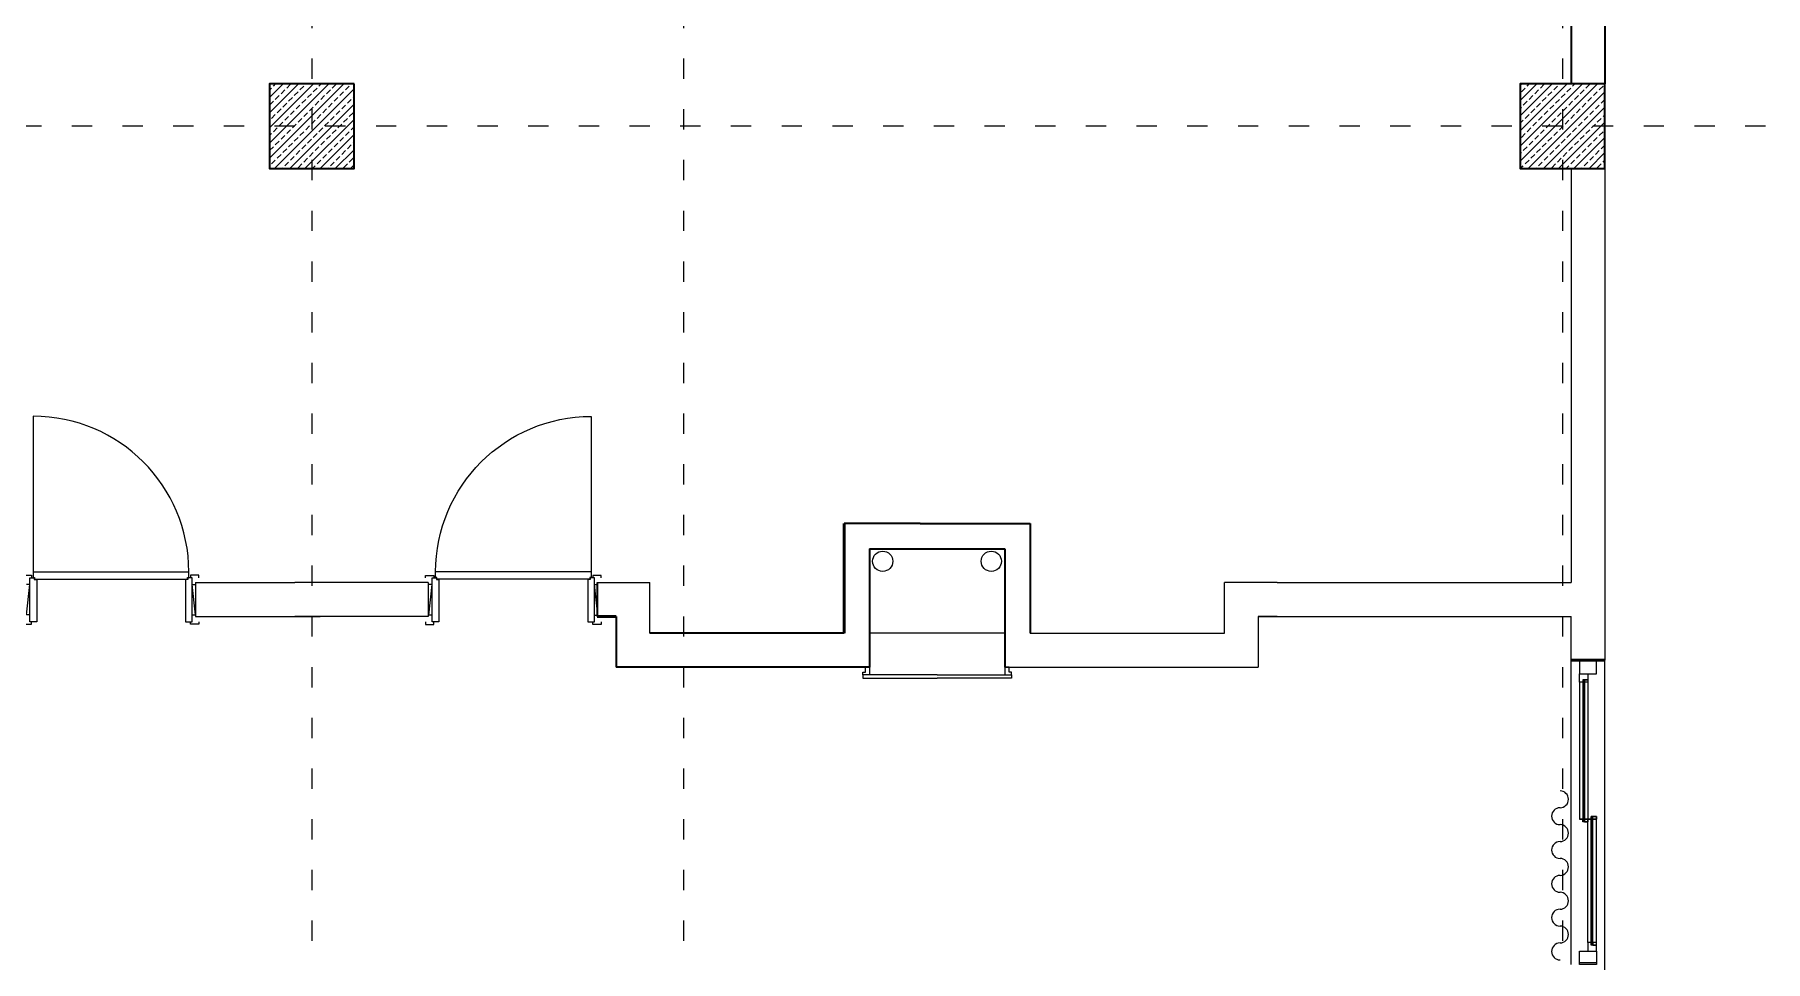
# Model space of a CAD drawing. Header units: millimetres. Extents: x 626118 to 667468, y 4481694 to 4492717.
# Drawn here: x 648871 to 649895, y 4484727 to 4485275 of the extents above; entities that cross this region are included whole.
import ezdxf

# ---------------------------------------------------------------- set-up
doc = ezdxf.new("R2010")
doc.units = ezdxf.units.MM
doc.linetypes.add('ACAD_ISO03W100', pattern=[30, 12, -18])
doc.linetypes.add('DUZ', pattern=[500, 500])
doc.layers.get('0').update_dxf_attribs({"color": 1, "linetype": 'DUZ'})
for name, color, linetype in [('AGAC', 116, 'Continuous'), ('KOLTAR_F', 145, 'Continuous'), ('PEN', 161, 'Continuous'), ('TESİSAT', 57, 'Continuous')]:
    doc.layers.add(name, color=color, linetype=linetype)
for name, color, linetype, lineweight in [('cam', 143, 'Continuous', 20), ('DUV', 220, 'Continuous', 50), ('DUVAR', 7, 'Continuous', 35), ('FE_PERDE', 205, 'Continuous', 15), ('gor25', 142, 'Continuous', 25), ('iç duvar', 7, 'Continuous', 50), ('KAPEN', 151, 'Continuous', 9), ('KOLON_F', 3, 'Continuous', 35)]:
    doc.layers.add(name, color=color, linetype=linetype, lineweight=lineweight)

# ---------------------------------------------------------------- blocks, each defined once
blk = doc.blocks.new('GEN_BLOCK00601')
at = {"linetype": 'Continuous', "ltscale": 50}
for centre, start, end in [((50, 50), 0, 180), ((150, 50), 180, 0), ((250, 50), 0, 180), ((350, 50), 180, 0), ((450, 50), 0, 180), ((550, 50), 180, 0), ((650, 50), 0, 180), ((750, 50), 180, 0), ((850, 50), 0, 180), ((950, 50), 180, 0)]:
    blk.add_arc(centre, 50, start, end, dxfattribs=at)
for tag in ['FLOOR', 'Sfb']:
    blk.add_attdef(tag, (0, 0), '', height=1)
blk = doc.blocks.new('K210')
for p, q in [((0.04, 0.985), (0.04, 0.032)), ((0.04, 0.032), (0.047, 0.032)), ((0.047, 0.032), (0.047, 0.022)), ((0.047, 0.022), (0.953, 0.022)), ((0.953, 0.032), (0.96, 0.032)), ((0.953, 0.022), (0.953, 0.032)), ((0.96, 0.032), (0.96, 0.065))]:
    blk.add_line(p, q)
for points in [[(-0.02, 0.03), (-0.02, 0.045), (0.03, 0.045), (0.03, 0.03)], [(0.04, 0.065), (0.96, 0.065)], [(1.02, 0.03), (1.02, 0.045), (0.97, 0.045), (0.97, 0.03)], [(0.02, -0.19), (0, -0.19), (0.02, -0.01), (0, -0.01)], [(0.98, -0.19), (1, -0.19), (0.98, -0.01), (1, -0.01)], [(-0.02, -0.23), (-0.02, -0.245), (0.03, -0.245), (0.03, -0.23)], [(1.02, -0.23), (1.02, -0.245), (0.97, -0.245), (0.97, -0.23)]]:
    blk.add_lwpolyline(points)
for points in [[(0.02, 0.03), (0.045, 0.03), (0.045, 0.02), (0.06, 0.02), (0.06, -0.23), (0.02, -0.23)], [(0.98, 0.03), (0.955, 0.03), (0.955, 0.02), (0.94, 0.02), (0.94, -0.23), (0.98, -0.23)]]:
    blk.add_lwpolyline(points, close=True)
blk.add_arc((0.04, 0.065), 0.92, 0, 90)

msp = doc.modelspace()

# ---------------------------------------------------------------- hatches: boundary and pattern name
at = {"layer": 'KOLTAR_F'}
h = msp.add_hatch(dxfattribs=at)
h.set_pattern_fill('ANSI33', color=256, style=0)
h.set_pattern_definition([(45, (-13793.9357, -19166.6584), (-4.4901280605, 4.4901280605), []), (45, (-13789.4456, -19166.6584), (-4.4901280605, 4.4901280605), [3.175, -1.5875])])
h.paths.add_polyline_path([(649059.54, 4485245.81), (649009.54, 4485245.81), (649009.54, 4485195.81), (649059.54, 4485195.81)])
h = msp.add_hatch(dxfattribs=at)
h.set_pattern_fill('ANSI33', color=256, style=0)
h.set_pattern_definition([(45, (-14533.9357, -19166.6584), (-4.4901280605, 4.4901280605), []), (45, (-14529.4456, -19166.6584), (-4.4901280605, 4.4901280605), [3.175, -1.5875])])
h.paths.add_polyline_path([(649799.54, 4485245.81), (649749.54, 4485245.81), (649749.54, 4485195.81), (649799.54, 4485195.81)])

# ---------------------------------------------------------------- linework, layer by layer
at = {"color": 232, "linetype": 'ACAD_ISO03W100'}
for p, q in [((649034.54, 4485860.81), (649034.54, 4482730.81)), ((649254.54, 4485860.81), (649254.54, 4482730.81)), ((649774.54, 4485860.81), (649774.54, 4482730.81)), ((649894.54, 4485220.81), (645954.54, 4485220.81))]:
    msp.add_line(p, q, dxfattribs=at)
at = {"layer": 'AGAC'}
for p, q in [((649779.54, 4484724.82), (649779.54, 4484904.82)), ((649799.54, 4484725.81), (649799.54, 4484904.82))]:
    msp.add_line(p, q, dxfattribs=at)
at = {"layer": 'cam'}
for p, q in [((649786.54, 4484893.32), (649786.54, 4484809.32)), ((649786.54, 4484893.32), (649786.54, 4484809.32)), ((649787.04, 4484893.32), (649787.04, 4484809.32)), ((649787.04, 4484893.32), (649787.04, 4484809.32)), ((649787.54, 4484893.32), (649787.54, 4484809.32)), ((649787.54, 4484893.32), (649787.54, 4484809.32)), ((649791.54, 4484736.32), (649791.54, 4484812.32)), ((649792.04, 4484736.32), (649792.04, 4484812.32)), ((649792.54, 4484736.32), (649792.54, 4484812.32))]:
    msp.add_line(p, q, dxfattribs=at)
at = {"layer": 'DUV'}
for p, q in [((649349.54, 4484985.81), (649349.54, 4484920.81)), ((649203.43, 4484930.81), (649214.54, 4484930.81)), ((649799.54, 4484904.82), (649779.54, 4484904.82)), ((649799.54, 4484904.82), (649779.54, 4484904.82)), ((649799.54, 4484904.82), (649779.54, 4484904.82))]:
    msp.add_line(p, q, dxfattribs=at)
at = {"layer": 'DUVAR'}
for p, q in [((649779.54, 4485715.81), (649779.54, 4485245.81)), ((649799.54, 4485715.81), (649799.54, 4485245.81)), ((649394.54, 4484985.81), (649349.54, 4484985.81)), ((649349.54, 4484985.81), (649349.54, 4484920.81)), ((649394.54, 4484985.81), (649459.54, 4484985.81)), ((649459.54, 4484985.81), (649459.54, 4484920.81)), ((649364.54, 4484970.81), (649444.54, 4484970.81)), ((649364.54, 4484970.81), (649364.54, 4484900.81)), ((649444.54, 4484970.81), (649444.54, 4484900.81)), ((649203.43, 4484950.81), (649203.43, 4484930.81)), ((649214.54, 4484930.81), (649203.43, 4484930.81)), ((649214.54, 4484930.81), (649214.54, 4484900.81)), ((649349.54, 4484920.81), (649234.54, 4484920.81)), ((649799.54, 4484904.82), (649779.54, 4484904.82)), ((649799.54, 4484904.82), (649779.54, 4484904.82)), ((649799.54, 4484904.82), (649779.54, 4484904.82)), ((649364.54, 4484900.81), (649214.54, 4484900.81))]:
    msp.add_line(p, q, dxfattribs=at)
at = {"layer": 'gor25'}
for p, q in [((649784.54, 4484891.82), (649784.54, 4484810.82)), ((649784.54, 4484891.82), (649784.54, 4484810.82)), ((649789.54, 4484891.82), (649789.54, 4484810.82)), ((649789.54, 4484891.82), (649789.54, 4484810.82)), ((649789.54, 4484737.82), (649789.54, 4484810.82)), ((649794.54, 4484737.82), (649794.54, 4484810.82))]:
    msp.add_line(p, q, dxfattribs=at)
at = {"layer": 'iç duvar', "color": 7, "lineweight": 18}
for p, q in [((649779.54, 4485195.81), (649779.54, 4484950.81)), ((649799.54, 4485195.81), (649799.54, 4484904.82)), ((648965.65, 4484950.81), (649024.54, 4484950.81)), ((648965.65, 4484950.81), (648965.65, 4484930.81)), ((649103.43, 4484950.81), (649024.54, 4484950.81)), ((649103.43, 4484950.81), (649103.43, 4484930.81)), ((649203.43, 4484950.81), (649234.54, 4484950.81)), ((649234.54, 4484920.81), (649234.54, 4484950.81)), ((649605.65, 4484950.81), (649574.54, 4484950.81)), ((649574.54, 4484920.81), (649574.54, 4484950.81)), ((649605.65, 4484950.81), (649779.54, 4484950.81)), ((648965.65, 4484930.81), (649039.54, 4484930.81)), ((649103.43, 4484930.81), (649024.54, 4484930.81)), ((649605.65, 4484930.81), (649594.54, 4484930.81)), ((649594.54, 4484930.81), (649594.54, 4484900.81)), ((649594.54, 4484930.81), (649605.65, 4484930.81)), ((649605.65, 4484930.81), (649779.54, 4484930.81)), ((649779.54, 4484904.82), (649779.54, 4484930.81)), ((649779.54, 4484904.82), (649779.54, 4484930.81)), ((649459.54, 4484920.81), (649574.54, 4484920.81)), ((649444.54, 4484900.81), (649594.54, 4484900.81)), ((649799.54, 4484605.81), (649799.54, 4484795.81))]:
    msp.add_line(p, q, dxfattribs=at)
at = {"layer": 'KAPEN'}
msp.add_line((649444.54, 4484920.81), (649364.54, 4484920.81), dxfattribs=at)
for points in [[(649364.54, 4484896.31), (649360.54, 4484896.31), (649360.54, 4484897.81), (649362.04, 4484897.81), (649362.04, 4484900.81), (649364.54, 4484900.81), (649364.54, 4484896.31)], [(649364.54, 4484896.31), (649360.54, 4484896.31), (649360.54, 4484897.81), (649362.04, 4484897.81), (649362.04, 4484900.81), (649364.54, 4484900.81), (649364.54, 4484896.31)], [(649444.54, 4484896.31), (649448.54, 4484896.31), (649448.54, 4484897.81), (649447.04, 4484897.81), (649447.04, 4484900.81), (649444.54, 4484900.81), (649444.54, 4484896.31)]]:
    msp.add_lwpolyline(points, close=True, dxfattribs=at)
for points in [[(649404.54, 4484896.31), (649360.54, 4484896.31), (649360.54, 4484894.31), (649404.54, 4484894.31)], [(649404.54, 4484896.31), (649448.54, 4484896.31), (649448.54, 4484894.31), (649404.54, 4484894.31)]]:
    msp.add_lwpolyline(points, dxfattribs=at)
at = {"layer": 'KOLON_F'}
for points in [[(649059.54, 4485245.81), (649009.54, 4485245.81), (649009.54, 4485195.81), (649059.54, 4485195.81)], [(649799.54, 4485245.81), (649749.54, 4485245.81), (649749.54, 4485195.81), (649799.54, 4485195.81)]]:
    msp.add_lwpolyline(points, close=True, dxfattribs=at)
at = {"layer": 'PEN'}
for points in [[(649784.54, 4484896.82), (649784.54, 4484896.82), (649794.54, 4484896.82), (649794.54, 4484904.82), (649794.54, 4484904.82), (649784.54, 4484904.82), (649784.54, 4484904.82), (649784.54, 4484904.82), (649784.54, 4484896.82)], [(649784.54, 4484896.82), (649784.54, 4484896.82), (649794.54, 4484896.82), (649794.54, 4484904.82), (649794.54, 4484904.82), (649784.54, 4484904.82), (649784.54, 4484904.82), (649784.54, 4484904.82), (649784.54, 4484896.82)], [(649784.54, 4484896.82), (649784.54, 4484896.82), (649794.54, 4484896.82), (649794.54, 4484904.82), (649794.54, 4484904.82), (649784.54, 4484904.82), (649784.54, 4484904.82), (649784.54, 4484904.82), (649784.54, 4484896.82)], [(649784.54, 4484896.82), (649784.54, 4484896.82), (649789.54, 4484896.82), (649789.54, 4484893.32), (649787.54, 4484893.32), (649786.54, 4484893.32), (649786.54, 4484891.82), (649784.54, 4484891.82), (649784.54, 4484896.82)], [(649784.54, 4484896.82), (649784.54, 4484896.82), (649789.54, 4484896.82), (649789.54, 4484893.32), (649787.54, 4484893.32), (649786.54, 4484893.32), (649786.54, 4484891.82), (649784.54, 4484891.82), (649784.54, 4484896.82)], [(649784.54, 4484896.82), (649784.54, 4484896.82), (649789.54, 4484896.82), (649789.54, 4484893.32), (649787.54, 4484893.32), (649786.54, 4484893.32), (649786.54, 4484891.82), (649784.54, 4484891.82), (649784.54, 4484896.82)], [(649789.54, 4484893.32), (649789.54, 4484891.82), (649787.54, 4484891.82), (649787.54, 4484893.32)], [(649789.54, 4484893.32), (649789.54, 4484891.82), (649787.54, 4484891.82), (649787.54, 4484893.32)], [(649789.54, 4484893.32), (649789.54, 4484891.82), (649787.54, 4484891.82), (649787.54, 4484893.32)], [(649789.54, 4484810.82), (649789.54, 4484810.82), (649794.54, 4484810.82), (649794.54, 4484812.32), (649792.54, 4484812.32), (649791.54, 4484812.32), (649791.54, 4484810.82), (649789.54, 4484810.82), (649789.54, 4484810.82)], [(649789.54, 4484810.82), (649789.54, 4484810.82), (649794.54, 4484810.82), (649794.54, 4484812.32), (649792.54, 4484812.32), (649791.54, 4484812.32), (649791.54, 4484810.82), (649789.54, 4484810.82), (649789.54, 4484810.82)], [(649794.54, 4484812.32), (649794.54, 4484810.82), (649792.54, 4484810.82), (649792.54, 4484812.32)], [(649794.54, 4484812.32), (649794.54, 4484810.82), (649792.54, 4484810.82), (649792.54, 4484812.32)], [(649784.54, 4484810.82), (649784.54, 4484810.82), (649789.54, 4484810.82), (649789.54, 4484809.32), (649787.54, 4484809.32), (649786.54, 4484809.32), (649786.54, 4484810.82), (649784.54, 4484810.82), (649784.54, 4484810.82)], [(649784.54, 4484810.82), (649784.54, 4484810.82), (649789.54, 4484810.82), (649789.54, 4484809.32), (649787.54, 4484809.32), (649786.54, 4484809.32), (649786.54, 4484810.82), (649784.54, 4484810.82), (649784.54, 4484810.82)], [(649789.54, 4484809.32), (649789.54, 4484810.82), (649787.54, 4484810.82), (649787.54, 4484809.32)], [(649789.54, 4484809.32), (649789.54, 4484810.82), (649787.54, 4484810.82), (649787.54, 4484809.32)], [(649784.54, 4484732.82), (649784.54, 4484732.82), (649794.54, 4484732.82), (649794.54, 4484725.81), (649794.54, 4484725.81), (649784.54, 4484725.81), (649784.54, 4484725.81), (649784.54, 4484725.81), (649784.54, 4484732.82)], [(649784.54, 4484732.82), (649784.54, 4484732.82), (649794.54, 4484732.82), (649794.54, 4484724.82), (649794.54, 4484724.82), (649784.54, 4484724.82), (649784.54, 4484724.82), (649784.54, 4484724.82), (649784.54, 4484732.82)], [(649789.54, 4484732.82), (649789.54, 4484732.82), (649794.54, 4484732.82), (649794.54, 4484736.32), (649792.54, 4484736.32), (649791.54, 4484736.32), (649791.54, 4484737.82), (649789.54, 4484737.82), (649789.54, 4484732.82)], [(649789.54, 4484732.82), (649789.54, 4484732.82), (649794.54, 4484732.82), (649794.54, 4484736.32), (649792.54, 4484736.32), (649791.54, 4484736.32), (649791.54, 4484737.82), (649789.54, 4484737.82), (649789.54, 4484732.82)], [(649794.54, 4484736.32), (649794.54, 4484737.82), (649792.54, 4484737.82), (649792.54, 4484736.32)], [(649794.54, 4484736.32), (649794.54, 4484737.82), (649792.54, 4484737.82), (649792.54, 4484736.32)]]:
    msp.add_lwpolyline(points, close=True, dxfattribs=at)
at = {"layer": 'TESİSAT', "color": 8}
for centre in [(649372.3, 4484963.38), (649436.57, 4484963.38)]:
    msp.add_circle(centre, 6, dxfattribs=at)

# ---------------------------------------------------------------- block references
at = {"layer": 'FE_PERDE', "extrusion": (0, 0, -1), "xscale": -0.10000020265579, "yscale": 0.10000020265579, "zscale": -0.10000020265579, "rotation": 270}
msp.add_blockref('GEN_BLOCK00601', (-649778.04, 4484727.58), dxfattribs=at)
at = {"layer": 'KAPEN', "yscale": 100, "zscale": 100}
for p, xscale in [((648865.77, 4484950.66), 100), ((649203.78, 4484950.59), -100)]:
    msp.add_blockref('K210', p, dxfattribs=dict(at, xscale=xscale))

doc.saveas('drawing.dxf')
